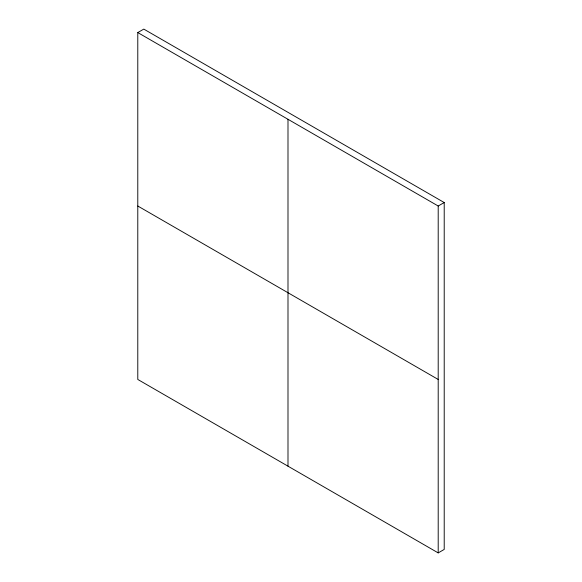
<?xml version="1.0" encoding="UTF-8"?>
<svg xmlns="http://www.w3.org/2000/svg" width="582" height="582" viewBox="0 0 582 582"><rect width="100%" height="100%" fill="white"/><g stroke="black" fill="none" stroke-linecap="round" stroke-linejoin="round"><path stroke-width="0.87" d="M137.788 32.57L143.798 29.1L444.212 202.543L444.212 549.43L438.202 552.9L137.788 379.457L137.788 32.57L438.202 206.013L444.212 202.543M137.788 206.013L438.202 379.457M438.202 206.013L438.202 552.9M287.995 119.288L287.995 466.182"/></g></svg>
